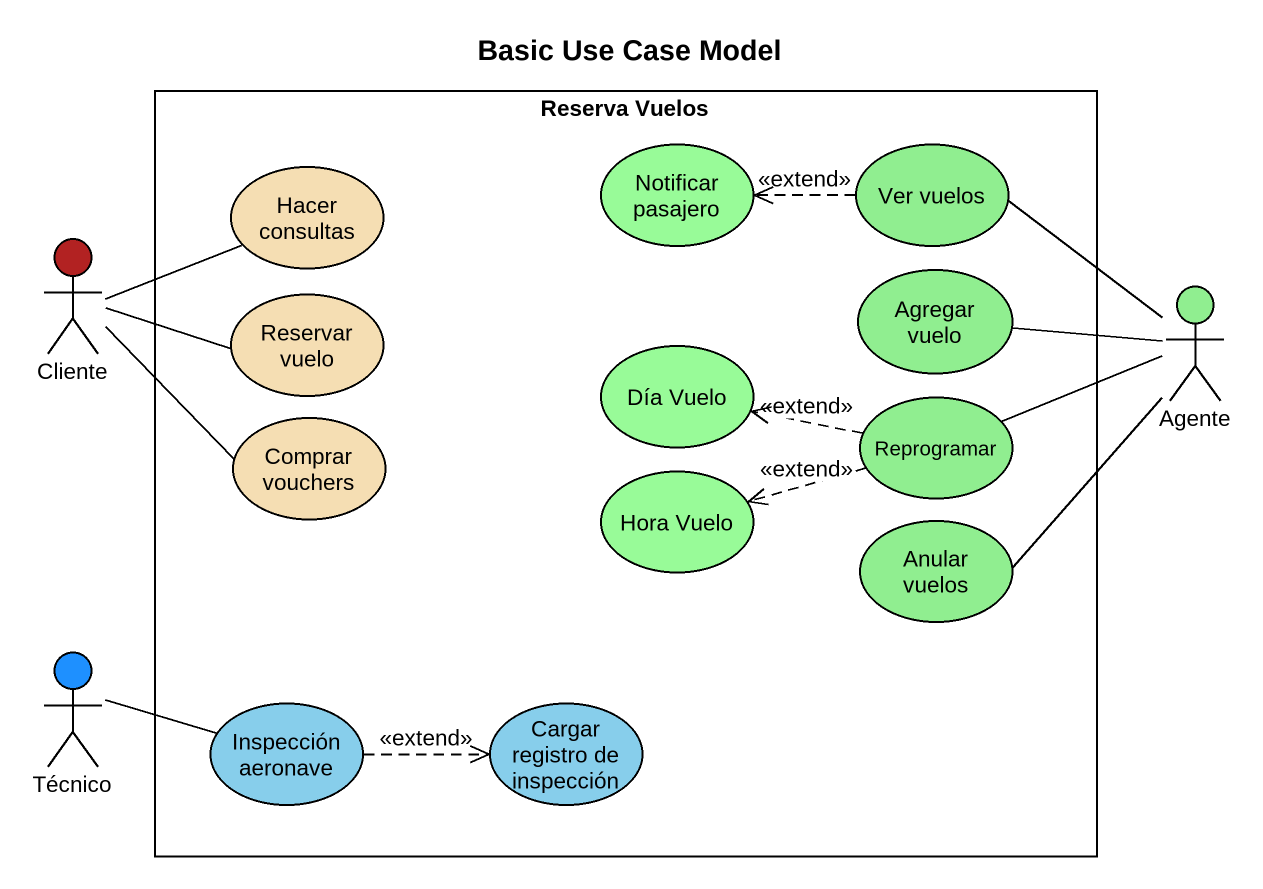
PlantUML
@startuml
title Basic Use Case Model
rectangle "Reserva Vuelos" as Reserva_Vuelos {
  usecase "Hacer consultas" as Hacer_consultas #F5DEB3
  usecase "Notificar pasajero" as Notificar_pasajero #98FB98
  usecase "Ver vuelos" as Ver_vuelos #90EE90
  usecase "Reservar vuelo" as Reservar_vuelo #F5DEB3
  usecase "Día Vuelo" as Día_Vuelo #98FB98
  usecase "Agregar vuelo" as Agregar_vuelo #90EE90
  usecase "Comprar vouchers" as Comprar_vouchers #F5DEB3
  usecase Reprogramar #90EE90
  usecase "Hora Vuelo" as Hora_Vuelo #98FB98
  usecase "Anular vuelos" as Anular_vuelos #90EE90
  usecase "Inspección aeronave" as Inspección_aeronave #87CEEB
  usecase "Cargar registro de inspección" as Cargar_registro_de #87CEEB
}
actor Cliente #B22222
actor Agente #90EE90
actor Técnico #1E90FF
Ver_vuelos .left.> Notificar_pasajero : <<extend>>
Ver_vuelos -- Agente
Cliente -right- Hacer_consultas
Cliente -right- Reservar_vuelo
Agregar_vuelo -right- Agente
Comprar_vouchers -left- Cliente
Reprogramar .left.> Día_Vuelo : <<extend>>
Reprogramar -right- Agente
Reprogramar .left.> Hora_Vuelo : <<extend>>
Anular_vuelos -up- Agente
Inspección_aeronave -left- Técnico
Inspección_aeronave .right.> Cargar_registro_de : <<extend>>
@enduml
